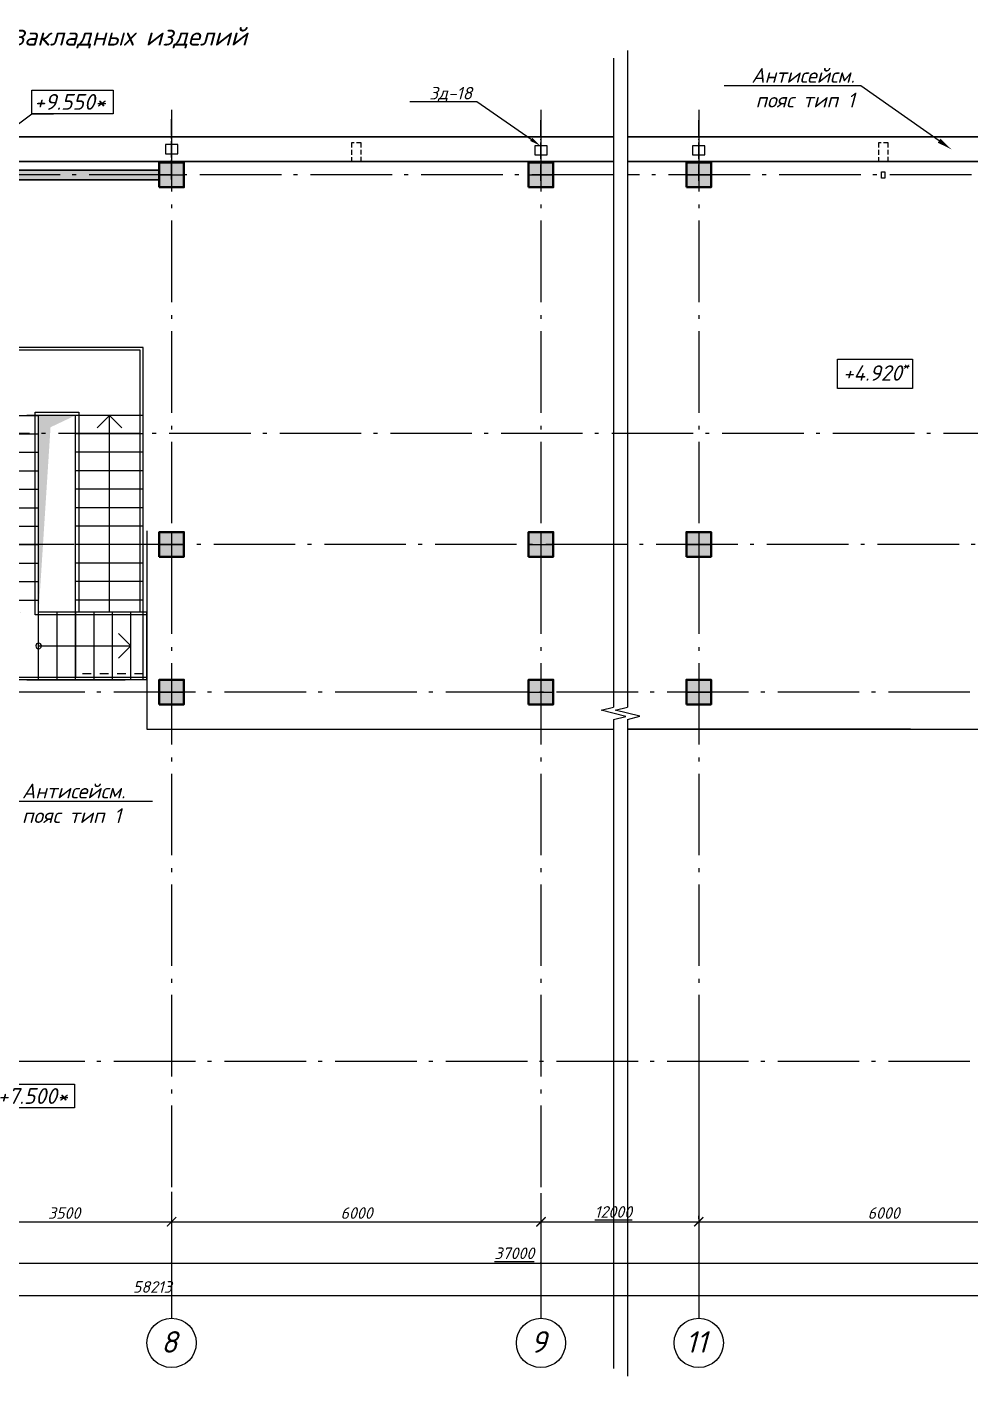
# Model space of a CAD drawing. Header units: millimetres. Extents: x -238377 to 196118, y -123284 to 30177.
# Drawn here: x -81721 to -66403, y -84319 to -62407 of the extents above; entities that cross this region are included whole.
import ezdxf
from ezdxf import colors
from ezdxf.entities.mleader import LeaderData, LeaderLine
from ezdxf.enums import TextEntityAlignment as Align
from ezdxf.math import Vec2, Vec3

# ---------------------------------------------------------------- set-up
doc = ezdxf.new("R2010")
doc.units = ezdxf.units.MM
doc.header["$MEASUREMENT"] = 0
for name, pattern in [('Double Dashed', [1797.222233, 1325, -211.666656, 63.333344, -197.222233]), ('Штриховая', [5644.444466, 2822.222233, -2822.222233]), ('штриховаяX2', [38.1, 25.4, -12.7])]:
    doc.linetypes.add(name, pattern=pattern)
doc.layers.get('0').update_dxf_attribs({"lineweight": 5})
for name, color, linetype, lineweight in [('#Бетон', 10, 'Continuous', 15), ('#Выноски', 150, 'Continuous', 15), ('#Оси', 7, 'Continuous', 5), ('#размеры', 7, 'Continuous', 5), ('0_Ном._пера__99', 7, 'Continuous', 40), ('колонны_Ном._пера__94', 252, 'Continuous', 13), ('колонны_Ном._пера__99', 7, 'Continuous', 40), ('лестницы_Ном._пера__96', 7, 'Continuous', 13), ('оси_Ном._пера__96', 7, 'Continuous', 5), ('оси_Ном._пера__97', 7, 'Continuous', 20), ('текст_Ном._пера__1', 7, 'Continuous', 0), ('текст_Ном._пера__98', 7, 'Continuous', 35), ('чертеж_Ном._пера__96', 7, 'Continuous', 13), ('чертеж_Ном._пера__97', 7, 'Continuous', 20)]:
    doc.layers.add(name, color=color, linetype=linetype, lineweight=lineweight)
doc.layers.add('#Каркас', color=7, linetype='Continuous', lineweight=5, true_color=0x757575)
for name, color, linetype in [('#стены внутр', 152, 'Continuous'), ('#стены наруж', 7, 'Continuous'), ('колонны', 7, 'Continuous'), ('оси', 7, 'Continuous'), ('размеры внутр', 7, 'Continuous'), ('текст', 7, 'Continuous')]:
    doc.layers.add(name, color=color, linetype=linetype)
doc.styles.add('STEP PR', font='isocpeui.ttf')
doc.styles.add('СГЕНЕРИР_СТИЛЬ_3', font='gost_2_304-81_type.ttf')
doc.dimstyles.new('SPDS', dxfattribs={"dimscale": 10, "dimtxt": 2.5, "dimasz": 2, "dimexe": 1.25, "dimexo": 0.625, "dimtad": 1, "dimdec": 0, "dimrnd": 0.001, "dimtxsty": 'STEP PR', "dimblk": 'ARCHTICK', "dimcen": 2.5, "dimdle": 2, "dimclrd": 256, "dimclre": 256, "dimclrt": 7, "dimadec": 0, "dimazin": 2, "dimtfac": 0.75, "dimtdec": 0, "dimtmove": 1, "dimatfit": 3, "dimfxl": 1, "dimtolj": 1, "dimarcsym": 1})

# ---------------------------------------------------------------- blocks, each defined once
blk = doc.blocks.new('Колонна_15_1', base_point=(22379, 71856))
at = {"layer": 'колонны_Ном._пера__94', "linetype": 'Continuous', "true_color": 0x7d7d7d}
blk.add_hatch(color=8, dxfattribs=at).paths.add_polyline_path([(22179, 71647), (22579, 71647), (22579, 72047), (22179, 72047)])
blk.add_hatch(color=8, dxfattribs=at).paths.add_polyline_path([(22179, 71647), (22579, 71647), (22579, 72047), (22179, 72047)])
at = {"layer": 'колонны_Ном._пера__99', "linetype": 'Continuous', "flags": 128}
blk.add_lwpolyline([(22179, 71647), (22579, 71647), (22579, 72047), (22179, 72047)], close=True, dxfattribs=at)
at = {"layer": 'колонны_Ном._пера__99', "color": 8, "linetype": 'Continuous', "true_color": 0x737373, "flags": 128}
blk.add_lwpolyline([(22179, 71647), (22579, 71647), (22579, 72047), (22179, 72047)], close=True, dxfattribs=at)
at = {"layer": 'оси_Ном._пера__96', "color": 253, "lineweight": 5, "true_color": 0x9c9c9c}
for points in [[(22379, 72047), (22379, 71647)], [(22379, 72047), (22379, 71647)], [(22179, 71847), (22579, 71847)], [(22179, 71847), (22579, 71847)]]:
    blk.add_lwpolyline(points, dxfattribs=at)
blk = doc.blocks.new('л 4050h')
at = {"color": 8, "lineweight": 0, "true_color": 0x737373}
for centre, radius in [((2149, 4800), 28.2), ((1599, 1055), 45.6)]:
    blk.add_circle(centre, radius, dxfattribs=at)
at = {"layer": 'лестницы_Ном._пера__96', "color": 8, "lineweight": 0, "true_color": 0x737373}
for p, q in [((-101, 5900), (2699, 5900)), ((-101, 505), (-101, 5900)), ((2699, 5900), (2699, 1800)), ((-101, 4800), (999, 4800)), ((449, 4800), (249, 4600)), ((449, 1605), (449, 4800)), ((449, 4800), (649, 4600)), ((999, 1605), (999, 4800)), ((2699, 4800), (1599, 4800)), ((2149, 4800), (2149, 1800)), ((-101, 4500), (999, 4500)), ((2699, 4500), (1599, 4500)), ((-101, 4200), (999, 4200)), ((2699, 4200), (1599, 4200)), ((-101, 3900), (999, 3900)), ((2699, 3900), (1599, 3900)), ((-101, 3600), (999, 3600)), ((2699, 3600), (1599, 3600)), ((-101, 3300), (999, 3300)), ((2699, 3300), (1599, 3300)), ((-101, 3000), (999, 3000)), ((2699, 3000), (1599, 3000)), ((2699, 3000), (1599, 3000)), ((-101, 2700), (999, 2700)), ((2699, 2700), (1599, 2700)), ((-101, 2400), (999, 2400)), ((2698, 2400), (1599, 2400)), ((-101, 2100), (999, 2100)), ((2698, 2100), (1599, 2100)), ((2149, 1800), (1949, 2000)), ((2149, 1800), (2349, 2000)), ((-101, 1800), (999, 1800)), ((-161, 505), (-161, 1605)), ((99, 505), (99, 1605)), ((399, 505), (399, 1605)), ((699, 505), (699, 1605)), ((999, 505), (999, 1605)), ((1299, 505), (1299, 1605)), ((1599, 505), (1599, 1605)), ((1599, 505), (1599, 1604)), ((99, 1055), (299, 1255)), ((1599, 1055), (99, 1055)), ((99, 1055), (299, 855))]:
    blk.add_line(p, q, dxfattribs=at)
at = {"layer": 'лестницы_Ном._пера__96', "color": 8, "true_color": 0x737373}
for p, q in [((999, 4800), (1789, 4800)), ((99, 505), (99, 1605))]:
    blk.add_line(p, q, dxfattribs=at)
at = {"layer": 'лестницы_Ном._пера__96', "color": 8, "linetype": 'Continuous', "lineweight": 15, "true_color": 0x737373}
blk.add_line((3289, 1800), (1599, 1800), dxfattribs=at)
at = {"layer": 'лестницы_Ном._пера__96', "color": 8, "linetype": 'Штриховая', "lineweight": 0, "ltscale": 0.05, "true_color": 0x737373}
blk.add_line((-101, 600), (999, 600), dxfattribs=at)
at = {"layer": 'лестницы_Ном._пера__96', "color": 8, "linetype": 'Continuous', "true_color": 0x737373}
blk.add_line((1789, 505), (191, 505), dxfattribs=at)
at = {"layer": 'лестницы_Ном._пера__96', "color": 8, "lineweight": 0, "true_color": 0x737373}
for points in [[(-48, 1605), (-48, 5857), (2649, 5857), (2649, 1800), (2649, 1750), (3289, 1750)], [(999, 1605), (999, 545)]]:
    blk.add_lwpolyline(points, dxfattribs=at)
at = {"layer": 'лестницы_Ном._пера__96', "color": 8, "linetype": 'Continuous', "lineweight": 15, "true_color": 0x737373}
for points in [[(-161, 1605), (1599, 1605), (1599, 4800)], [(-161, 505), (1790, 505), (1790, 505), (3289, 505)]]:
    blk.add_lwpolyline(points, dxfattribs=at)
at = {"layer": 'лестницы_Ном._пера__96', "color": 8, "linetype": 'Continuous', "lineweight": 0, "true_color": 0x737373}
blk.add_lwpolyline([(3289, 505), (3289, 1800)], dxfattribs=at)
at = {"layer": 'лестницы_Ном._пера__96', "color": 8, "linetype": 'Continuous', "true_color": 0x737373}
blk.add_arc((1599, 2400), 0.5, 180, 270, dxfattribs=at)
at = {"layer": 'лестницы_Ном._пера__96', "color": 8, "lineweight": 0, "true_color": 0x737373}
blk.add_arc((2698, 2400), 0.5, 270, 0, dxfattribs=at)
at = {"layer": 'лестницы_Ном._пера__96', "color": 8, "linetype": 'Continuous', "true_color": 0x737373}
for centre, major_axis, start_param, end_param in [((1599, 1604), (0.354, 0.354), 5.497787, 7.068583), ((1899, 1604), (0.354, 0.354), 5.497787, 7.068583), ((1789, 505), (-0.354, 0.354), 2.356194, 3.926991)]:
    blk.add_ellipse(centre, major_axis=major_axis, ratio=1, start_param=start_param, end_param=end_param, dxfattribs=at)
at = {"layer": 'чертеж_Ном._пера__97', "color": 8, "lineweight": 0, "true_color": 0x737373, "flags": 128}
for points in [[(-161, 1561), (1654, 1561), (1654, 4850), (946, 4850), (946, 1605)], [(-161, 545), (3289, 545), (3289, 505)]]:
    blk.add_lwpolyline(points, dxfattribs=at)
blk = doc.blocks.new('Стандартный маркер сетки_16')
at = {"layer": 'оси_Ном._пера__96', "linetype": 'Double Dashed'}
blk.add_line((900, 0), (41068, 0), dxfattribs=at)
at = {"layer": 'оси_Ном._пера__96', "style": 'СГЕНЕРИР_СТИЛЬ_3'}
blk.add_attdef('AC_MarkerText_1', text='', height=350, rotation=180, dxfattribs=at).set_placement((-261, 270), align=Align.BOTTOM_LEFT)
blk = doc.blocks.new('_ArchTick')
at = {"color": 0, "linetype": 'ByBlock', "const_width": 0.15}
blk.add_lwpolyline([(-0.5, -0.5), (0.5, 0.5)], dxfattribs=at)
blk = doc.blocks.new('*D280')
at = {"layer": '#размеры', "lineweight": -2, "transparency": 16777216}
for p, q in [((-113522, -82633), (-113522, -83106)), ((-55309, -82814), (-55309, -83106)), ((-113672, -83013), (-55159, -83013))]:
    blk.add_line(p, q, dxfattribs=at)
at = {"layer": 'Defpoints', "color": 0, "transparency": 16777216}
for p in [(-113522, -82586), (-55309, -82767), (-55309, -83013)]:
    blk.add_point(p, dxfattribs=at)
at = {"layer": '#размеры', "lineweight": -2, "transparency": 16777216, "xscale": 150, "yscale": 150, "zscale": 150, "rotation": 180}
blk.add_blockref('_ArchTick', (-113522, -83013), dxfattribs=at)
at = {"layer": '#размеры', "lineweight": -2, "transparency": 16777216, "xscale": 150, "yscale": 150, "zscale": 150}
blk.add_blockref('_ArchTick', (-55309, -83013), dxfattribs=at)
at = {"layer": '#размеры', "color": 7, "transparency": 16777216, "insert": (-79684, -82872), "char_height": 187.5, "attachment_point": 5, "style": 'STEP PR'}
blk.add_mtext('\\A1;58213', dxfattribs=at)
blk = doc.blocks.new('*D289')
at = {"layer": '#размеры', "lineweight": -2, "transparency": 16777216}
for p, q in [((-82872, -81627), (-82872, -81906)), ((-79372, -81607), (-79372, -81906)), ((-83022, -81813), (-79222, -81813))]:
    blk.add_line(p, q, dxfattribs=at)
at = {"layer": 'Defpoints', "color": 0, "transparency": 16777216}
for p in [(-82872, -81580), (-79372, -81560), (-79372, -81813)]:
    blk.add_point(p, dxfattribs=at)
at = {"layer": '#размеры', "lineweight": -2, "transparency": 16777216, "xscale": 150, "yscale": 150, "zscale": 150, "rotation": 180}
blk.add_blockref('_ArchTick', (-82872, -81813), dxfattribs=at)
at = {"layer": '#размеры', "lineweight": -2, "transparency": 16777216, "xscale": 150, "yscale": 150, "zscale": 150}
blk.add_blockref('_ArchTick', (-79372, -81813), dxfattribs=at)
at = {"layer": '#размеры', "color": 7, "transparency": 16777216, "insert": (-81117, -81672), "char_height": 187.5, "attachment_point": 5, "style": 'STEP PR'}
blk.add_mtext('\\A1;3500', dxfattribs=at)
blk = doc.blocks.new('*D290')
at = {"layer": '#размеры', "lineweight": -2, "transparency": 16777216}
for p, q in [((-79372, -81325), (-79372, -81906)), ((-73372, -81400), (-73372, -81906)), ((-79522, -81813), (-73222, -81813))]:
    blk.add_line(p, q, dxfattribs=at)
at = {"layer": 'Defpoints', "color": 0, "transparency": 16777216}
for p in [(-79372, -81278), (-73372, -81353), (-73372, -81813)]:
    blk.add_point(p, dxfattribs=at)
at = {"layer": '#размеры', "lineweight": -2, "transparency": 16777216, "xscale": 150, "yscale": 150, "zscale": 150, "rotation": 180}
blk.add_blockref('_ArchTick', (-79372, -81813), dxfattribs=at)
at = {"layer": '#размеры', "lineweight": -2, "transparency": 16777216, "xscale": 150, "yscale": 150, "zscale": 150}
blk.add_blockref('_ArchTick', (-73372, -81813), dxfattribs=at)
at = {"layer": '#размеры', "color": 7, "transparency": 16777216, "insert": (-76367, -81672), "char_height": 187.5, "attachment_point": 5, "style": 'STEP PR'}
blk.add_mtext('\\A1;6000', dxfattribs=at)
blk = doc.blocks.new('*D291')
at = {"layer": '#размеры', "lineweight": -2, "transparency": 16777216}
for p, q in [((-70809, -79257), (-70809, -81906)), ((-73372, -81350), (-73372, -81906)), ((-73522, -81813), (-70659, -81813))]:
    blk.add_line(p, q, dxfattribs=at)
at = {"layer": 'Defpoints', "color": 0, "transparency": 16777216}
for p in [(-70809, -79210), (-73372, -81303), (-70809, -81813)]:
    blk.add_point(p, dxfattribs=at)
at = {"layer": '#размеры', "lineweight": -2, "transparency": 16777216, "xscale": 150, "yscale": 150, "zscale": 150, "rotation": 180}
blk.add_blockref('_ArchTick', (-73372, -81813), dxfattribs=at)
at = {"layer": '#размеры', "lineweight": -2, "transparency": 16777216, "xscale": 150, "yscale": 150, "zscale": 150}
blk.add_blockref('_ArchTick', (-70809, -81813), dxfattribs=at)
at = {"layer": '#размеры', "color": 7, "transparency": 16777216, "insert": (-72196, -81653), "char_height": 187.5, "attachment_point": 5, "style": 'STEP PR'}
blk.add_mtext('\\A1;\\L12000', dxfattribs=at)
blk = doc.blocks.new('*D292')
at = {"layer": '#размеры', "lineweight": -2, "transparency": 16777216}
for p, q in [((-70809, -81766), (-70809, -81719)), ((-64809, -82052), (-64809, -81719)), ((-70959, -81813), (-64659, -81813))]:
    blk.add_line(p, q, dxfattribs=at)
at = {"layer": 'Defpoints', "color": 0, "transparency": 16777216}
for p in [(-70809, -81813), (-64809, -81813), (-64809, -82099)]:
    blk.add_point(p, dxfattribs=at)
at = {"layer": '#размеры', "lineweight": -2, "transparency": 16777216, "xscale": 150, "yscale": 150, "zscale": 150, "rotation": 180}
blk.add_blockref('_ArchTick', (-70809, -81813), dxfattribs=at)
at = {"layer": '#размеры', "lineweight": -2, "transparency": 16777216, "xscale": 150, "yscale": 150, "zscale": 150}
blk.add_blockref('_ArchTick', (-64809, -81813), dxfattribs=at)
at = {"layer": '#размеры', "color": 7, "transparency": 16777216, "insert": (-67805, -81672), "char_height": 187.5, "attachment_point": 5, "style": 'STEP PR'}
blk.add_mtext('\\A1;6000', dxfattribs=at)
blk = doc.blocks.new('A$C6E950B50')
at = {"layer": 'колонны_Ном._пера__94', "linetype": 'Continuous', "true_color": 0x737373}
blk.add_hatch(color=8, dxfattribs=at).paths.add_polyline_path([(-669, 56), (-669, 216), (-3769, 216), (-3769, 56)])
blk.add_hatch(color=8, dxfattribs=at).paths.add_polyline_path([(-669, 56), (-669, 216), (-3769, 216), (-3769, 56)])
at = {"layer": '#стены внутр', "lineweight": 30}
blk.add_lwpolyline([(-3769, 56), (-3769, 216), (-669, 216), (-669, 56), (-3769, 56)], dxfattribs=at)
at = {"layer": '#стены внутр', "color": 8, "lineweight": 30, "true_color": 0x737373}
blk.add_lwpolyline([(-3769, 56), (-3769, 216), (-669, 216), (-669, 56), (-3769, 56)], dxfattribs=at)
blk = doc.blocks.new('*D300')
at = {"layer": '#размеры', "lineweight": -2, "transparency": 16777216}
for p, q in [((-82872, -82145), (-82872, -82578)), ((-55309, -82294), (-55309, -82578)), ((-83022, -82484), (-55159, -82484))]:
    blk.add_line(p, q, dxfattribs=at)
at = {"layer": 'Defpoints', "color": 0, "transparency": 16777216}
for p in [(-82872, -82098), (-55309, -82248), (-55309, -82484)]:
    blk.add_point(p, dxfattribs=at)
at = {"layer": '#размеры', "lineweight": -2, "transparency": 16777216, "xscale": 150, "yscale": 150, "zscale": 150, "rotation": 180}
blk.add_blockref('_ArchTick', (-82872, -82484), dxfattribs=at)
at = {"layer": '#размеры', "lineweight": -2, "transparency": 16777216, "xscale": 150, "yscale": 150, "zscale": 150}
blk.add_blockref('_ArchTick', (-55309, -82484), dxfattribs=at)
at = {"layer": '#размеры', "color": 7, "transparency": 16777216, "insert": (-73805, -82325), "char_height": 187.5, "attachment_point": 5, "style": 'STEP PR'}
blk.add_mtext('\\A1;\\L37000', dxfattribs=at)
blk = doc.blocks.new('_DotSmall')
at = {"color": 0, "linetype": 'ByBlock', "const_width": 0.5}
blk.add_lwpolyline([(-0.0625, 0, 1), (0.0625, 0, 1)], format="xyb", close=True, dxfattribs=at)
blk = doc.blocks.new('*U427')
at = {"color": 0, "linetype": 'ByBlock', "lineweight": -2}
for p, q in [((65.9, 0), (66.21, 1.25)), ((66.21, 1.25), (66.84, -1.25)), ((65.9, 0), (0, 0)), ((66.84, -1.25), (67.15, 0)), ((133.05, 0), (67.15, 0))]:
    blk.add_line(p, q, dxfattribs=at)
blk = doc.blocks.new('*U426')
at = {"color": 0, "linetype": 'ByBlock', "lineweight": -2}
for p, q in [((66.66, 0), (66.97, 1.25)), ((66.97, 1.25), (67.59, -1.25)), ((66.66, 0), (0, 0)), ((67.59, -1.25), (67.91, 0)), ((134.56, 0), (67.91, 0))]:
    blk.add_line(p, q, dxfattribs=at)

msp = doc.modelspace()

# ---------------------------------------------------------------- hatches: boundary and pattern name
at = {"layer": 'размеры внутр', "true_color": 0xd3d2db}
h = msp.add_hatch(color=254, dxfattribs=at)
h.dxf.hatch_style = 1
h.paths.add_polyline_path([(-80931.9, -68715.4), (-81531.9, -68715.4), (-81532.2, -71920), (-81532.2, -71920.5), (-81338.4, -68907.9)])

# ---------------------------------------------------------------- linework, layer by layer
at = {"layer": '#Бетон'}
for points in [[(-79471.9, -64465.4), (-79271.9, -64465.4), (-79271.9, -64315.4), (-79471.9, -64315.4)], [(-73471.9, -64485.4), (-73271.9, -64485.4), (-73271.9, -64335.4), (-73471.9, -64335.4)], [(-70908.7, -64485.4), (-70708.7, -64485.4), (-70708.7, -64335.4), (-70908.7, -64335.4)]]:
    msp.add_lwpolyline(points, close=True, dxfattribs=at)
at = {"layer": '#Бетон', "linetype": 'штриховаяX2', "lineweight": 9, "ltscale": 3}
for points in [[(-76292.2, -64590.4), (-76292.2, -64290.4), (-76452.2, -64290.4), (-76452.2, -64590.4)], [(-67729.6, -64590.4), (-67729.6, -64290.4), (-67889.6, -64290.4), (-67889.6, -64590.4)]]:
    msp.add_lwpolyline(points, close=True, dxfattribs=at)
at = {"layer": '#Каркас', "color": 83, "linetype": 'Continuous', "true_color": 0x7dc93b}
msp.add_lwpolyline([(-67837.9, -64760.4), (-67785.3, -64760.4), (-67785.3, -64860.4), (-67837.9, -64860.4)], close=True, dxfattribs=at)
at = {"layer": '#стены наруж', "lineweight": 30}
for points in [[(-72195.8, -64190.4), (-83171.9, -64190.4), (-83171.9, -64590.4), (-79571.7, -64590.4)], [(-54689, -64190.4), (-71968.1, -64190.4)], [(-79571.7, -64590.4), (-72195.8, -64590.4)], [(-71968.1, -64590.4), (-55089, -64590.4)]]:
    msp.add_lwpolyline(points, dxfattribs=at)
at = {"layer": 'оси_Ном._пера__96', "linetype": 'Double Dashed'}
for p, q in [((-79371.9, -63752.2), (-79371.9, -82481.6)), ((-73371.9, -63752.2), (-73371.9, -82481.6)), ((-70809.3, -63752.2), (-70809.3, -82481.6)), ((-72195.8, -64810.4), (-116141.3, -64810.4)), ((-52001.3, -64810.4), (-71968.1, -64810.4)), ((-52201, -70810.4), (-114353.2, -70810.4)), ((-52026.2, -73210.4), (-116141.3, -73210.4)), ((-79371.9, -82481.6), (-79371.9, -83381.6)), ((-73371.9, -82481.6), (-73371.9, -83381.6)), ((-70809.3, -82481.6), (-70809.3, -83381.6))]:
    msp.add_line(p, q, dxfattribs=at)
at = {"layer": 'оси_Ном._пера__96', "linetype": 'Double Dashed', "lineweight": 5}
msp.add_line((-52026.2, -79210.4), (-116141.3, -79210.4), dxfattribs=at)
at = {"layer": 'оси_Ном._пера__96', "linetype": 'Double Dashed', "ltscale": 0.2}
for points in [[(-79371.9, -64886.1), (-79371.9, -63866.6)], [(-73371.9, -64906.1), (-73371.9, -63886.6)], [(-70808.7, -64906.1), (-70808.7, -63886.6)]]:
    msp.add_lwpolyline(points, dxfattribs=at)
at = {"layer": 'оси_Ном._пера__96', "linetype": 'Double Dashed'}
for p in [(-79371.9, -82481.6), (-79371.9, -82481.6), (-73371.9, -82481.6), (-73371.9, -82481.6), (-70809.3, -82481.6), (-70809.3, -82481.6)]:
    msp.add_point(p, dxfattribs=at)
at = {"layer": 'оси_Ном._пера__97', "linetype": 'Continuous'}
for centre, major_axis, start_param, end_param in [((-79371.9, -83781.6), (282.8, 282.8), 3.9269908, 10.2101761), ((-73371.9, -83781.6), (282.8, 282.8), 3.9269908, 10.2101761), ((-70809.3, -83781.6), (-282.8, 282.8), 2.3561945, 8.6393798)]:
    msp.add_ellipse(centre, major_axis=major_axis, ratio=1, start_param=start_param, end_param=end_param, dxfattribs=at)
at = {"layer": 'текст'}
for points in [[(-81640.7, -63431.5), (-80318.8, -63431.5), (-80318.8, -63815.5), (-81640.7, -63815.5), (-81640.7, -63431.5)], [(-82236.8, -79578.8), (-80947, -79578.8), (-80947, -79962.8), (-82236.8, -79962.8), (-82236.8, -79578.8)]]:
    msp.add_lwpolyline(points, dxfattribs=at)
at = {"layer": 'текст_Ном._пера__98', "linetype": 'Continuous', "lineweight": 5, "flags": 128}
msp.add_lwpolyline([(-68555.4, -67800.9), (-67337.6, -67800.9), (-67337.6, -68276.9), (-68555.4, -68276.9)], close=True, dxfattribs=at)
at = {"layer": 'чертеж_Ном._пера__96'}
for points in [[(-79772.2, -70590.4), (-79772.2, -73810.4)], [(-79772.2, -73810.4), (-73371.9, -73810.4)], [(-79712.2, -73810.3), (-79712.2, -73810.4)], [(-73371.9, -73810.4), (-72195.8, -73810.4)], [(-67371.9, -73810.4), (-71968.1, -73810.4)], [(-71968.1, -73810.4), (-61929.6, -73810.4)]]:
    msp.add_lwpolyline(points, dxfattribs=at)

# ---------------------------------------------------------------- block references
at = {"layer": '#стены наруж'}
msp.add_blockref('A$C6E950B50', (-78903.1, -64946.3), dxfattribs=at)
at = {"xscale": -160, "yscale": 160, "zscale": 160, "rotation": 270}
for name, p in [('*U426', (-71968.1, -84318.9)), ('*U427', (-72195.8, -84198.8))]:
    msp.add_blockref(name, p, dxfattribs=at)
at = {"layer": 'колонны'}
for p in [(-79372.2, -64801.5), (-73372.2, -64801.5), (-70809, -64801.5), (-79372.2, -70801.5), (-73372.2, -70801.5), (-70809.6, -70801.5), (-79372.2, -73201.5), (-73372.2, -73201.5), (-70809.6, -73201.5)]:
    msp.add_blockref('Колонна_15_1', p, dxfattribs=at)
at = {"layer": 'лестницы_Ном._пера__96', "linetype": 'Continuous', "lineweight": 0, "xscale": -1, "zscale": 1000}
msp.add_blockref('л 4050h', (-79933, -73515.4), dxfattribs=at)
at = {"layer": 'оси', "color": 251, "linetype": 'Continuous', "lineweight": 13, "zscale": 1000, "rotation": 180}
msp.add_blockref('Стандартный маркер сетки_16', (-52026.2, -69010.4), dxfattribs=at)

# ---------------------------------------------------------------- texts
at = {"layer": '#Оси', "linetype": 'Continuous', "ltscale": 100, "style": 'STEP PR'}
for s, p in [('8', (-79409.6, -83765.4)), ('9', (-73409.6, -83765.4)), ('11', (-70846.9, -83765.4))]:
    msp.add_text(s, height=350, dxfattribs=at).set_placement(p, align=Align.MIDDLE_CENTER)
at = {"layer": '0_Ном._пера__99', "linetype": 'Continuous', "insert": (-93102, -62599.5), "char_height": 300, "width": 17515.954, "attachment_point": 4, "style": 'STEP PR'}
msp.add_mtext('Схема расположения верхнего антисейсмического пояса и закладных изделий ', dxfattribs=at)
at = {"layer": 'текст', "style": 'STEP PR'}
for s, p in [('+9.550*', (-81026.2, -63623.5)), ('+7.500*', (-81630.6, -79770.8))]:
    msp.add_text(s, height=256, dxfattribs=at).set_placement(p, align=Align.MIDDLE_CENTER)
at = {"layer": 'текст_Ном._пера__1', "linetype": 'Continuous', "insert": (-68467.6, -68152.2), "char_height": 250, "width": 1475.673, "attachment_point": 7, "style": 'STEP PR'}
msp.add_mtext('\\A1;+4.920{\\H0.7x;\\S*^ ;}', dxfattribs=at)

# ---------------------------------------------------------------- dimensions: what is measured, and where the dimension line sits
at = {"layer": '#размеры'}
for base, p1, p2, text, picture, middle in [((-70809.3, -81812.7), (-73371.9, -81302.6), (-70809.3, -79210.4), '%%U12000', '*D291', (-72195.8, -81812.7)), ((-55309.3, -82484), (-82871.9, -82098.5), (-55309.3, -82247.6), '%%U37000', '*D300', (-73804.5, -82484))]:
    dim = msp.add_linear_dim(base=base, p1=p1, p2=p2, text=text, dimstyle='SPDS', override={"dimscale": 75, "dimtxsty": 'STEP PR'}, dxfattribs=at)
    dim.commit()
    dim.dimension.update_dxf_attribs({"geometry": picture, "text_midpoint": middle, "dimtype": 160})
for base, p1, p2, picture, middle in [((-73371.9, -81812.7), (-79371.9, -81278.2), (-73371.9, -81352.6), '*D290', (-76367.2, -81812.7)), ((-79371.9, -81812.7), (-82871.9, -81579.8), (-79371.9, -81559.9), '*D289', (-81117.2, -81812.7)), ((-64809.3, -81812.7), (-70809.3, -81812.7), (-64809.3, -82099.2), '*D292', (-67804.5, -81812.7)), ((-55309.3, -83012.7), (-113521.9, -82585.8), (-55309.3, -82766.9), '*D280', (-79684, -83012.7))]:
    dim = msp.add_linear_dim(base=base, p1=p1, p2=p2, dimstyle='SPDS', override={"dimscale": 75, "dimtxsty": 'STEP PR'}, dxfattribs=at)
    dim.commit()
    dim.dimension.update_dxf_attribs({"geometry": picture, "text_midpoint": middle, "dimtype": 160})

# ---------------------------------------------------------------- leaders
at = {"layer": '#Выноски'}
ml = msp.add_multileader_mtext('Standard', dxfattribs=at)
ml.set_content('Антисейсм.\\Pпояс{\\A1; тип 1     } ', color=256, style='STEP PR')
ml.set_leader_properties(color=256, linetype='ByLayer', lineweight=-1)
ml.build(insert=Vec2(0, 0))
ml.multileader.update_dxf_attribs({"text_left_attachment_type": 6, "text_right_attachment_type": 6, "dogleg_length": 0, "arrow_head_size": 240})
ctx = ml.context
ctx.base_point, ctx.char_height, ctx.arrow_head_size, ctx.landing_gap_size, ctx.plane_origin = Vec3(-70064.2, -63361.6), 240, 240, 100, Vec3(-53843.8, -75633.8)
ctx.left_attachment, ctx.right_attachment, ctx.text_align_type = 6, 6, 2
notes = []
notes.append((ctx, [(1, (1, 1, 0), (-68174.9, -63361.6), (-1, 0), 0, [(0, [(-66707.5, -64392.3)], 0, [])])]))
ctx.mtext.insert, ctx.mtext.rotation, ctx.mtext.defined_height, ctx.mtext.alignment, ctx.mtext.flow_direction = Vec3(-68274.9, -63073.6), 6.2831853, 130.9, 3, 5
ml = msp.add_multileader_mtext('Standard', dxfattribs=at)
ml.set_content('\\A1; ', color=256, style='STEP PR')
ml.set_leader_properties(color=256, linetype='ByLayer', lineweight=-1)
ml.set_arrow_properties(name='DOTSMALL')
ml.build(insert=Vec2(0, 0))
ml.multileader.update_dxf_attribs({"text_left_attachment_type": 6, "text_right_attachment_type": 6, "dogleg_length": 0, "arrow_head_size": 480, "scale": 0.8})
ctx = ml.context
ctx.base_point, ctx.scale, ctx.char_height, ctx.arrow_head_size, ctx.landing_gap_size, ctx.plane_origin = Vec3(-81640.7, -63815.5), 0.8, 480, 480, 200, Vec3(-23878.9, -111909.5)
ctx.left_attachment, ctx.right_attachment, ctx.text_align_type = 6, 6, 1
notes.append((ctx, [(0, (1, 1, 0), (-81640.7, -63815.5), (1, 0), 0, [(1, [(-82436.4, -64405.1)], 0, [])])]))
ctx.mtext.insert, ctx.mtext.rotation, ctx.mtext.width, ctx.mtext.defined_height, ctx.mtext.alignment, ctx.mtext.flow_direction = Vec3(-81291.6, -63335.5), 6.2831853, 1386.881, 464.8, 2, 5
ml = msp.add_multileader_mtext('Standard', dxfattribs=at)
ml.set_content('\\A1;Зд-18\\~\\P\\~\\~', color=256, style='STEP PR')
ml.set_leader_properties(color=256, linetype='ByLayer', lineweight=-1)
ml.build(insert=Vec2(0, 0))
ml.multileader.update_dxf_attribs({"text_left_attachment_type": 6, "text_right_attachment_type": 6, "dogleg_length": 0, "arrow_head_size": 180, "scale": 0.75})
ctx = ml.context
ctx.base_point, ctx.scale, ctx.char_height, ctx.arrow_head_size, ctx.landing_gap_size, ctx.plane_origin = Vec3(-75264.9, -63623.8), 0.75, 202.5, 180, 75, Vec3(-53061.8, -55842.7)
ctx.left_attachment, ctx.right_attachment, ctx.text_align_type = 6, 6, 2
notes.append((ctx, [(1, (1, 1, 0), (-74415.6, -63623.8), (-1, 0), 0, [(1, [(-73381.9, -64335.4)], 0, [])])]))
ctx.mtext.insert, ctx.mtext.defined_height, ctx.mtext.alignment, ctx.mtext.flow_direction = Vec3(-74490.6, -63380.8), 301.3, 3, 5
ml = msp.add_multileader_mtext('Standard', dxfattribs=at)
ml.set_content('Антисейсм.\\Pпояс{\\A1; тип 1     } ', color=256, style='STEP PR')
ml.set_leader_properties(color=256, linetype='ByLayer', lineweight=-1)
ml.build(insert=Vec2(0, 0))
ml.multileader.update_dxf_attribs({"text_left_attachment_type": 6, "text_right_attachment_type": 6, "dogleg_length": 0, "arrow_head_size": 240})
ctx = ml.context
ctx.base_point, ctx.char_height, ctx.arrow_head_size, ctx.landing_gap_size, ctx.plane_origin = Vec3(-81902.6, -74984.2), 240, 240, 100, Vec3(-75002.5, -87772.8)
ctx.left_attachment, ctx.right_attachment = 6, 6
notes.append((ctx, [(0, (1, 1, 0), (-81902.6, -74984.2), (1, 0), 0, [(0, [(-83531.4, -74630.9)], 0, [])])]))
ctx.mtext.insert, ctx.mtext.rotation, ctx.mtext.defined_height, ctx.mtext.flow_direction = Vec3(-81802.6, -74696.2), 6.2831853, 130.9, 5
for ctx, leaders in notes:
    for number, flags, end, landing, length, lines in leaders:
        leader = LeaderData()
        leader.index, (leader.has_last_leader_line, leader.has_dogleg_vector, leader.attachment_direction) = number, flags
        leader.last_leader_point, leader.dogleg_vector, leader.dogleg_length = Vec3(end), Vec3(landing), length
        for number, points, colour, breaks in lines:
            line = LeaderLine()
            line.index, line.vertices, line.color, line.breaks = number, Vec3.list(points), colors.encode_raw_color(colour), breaks
            leader.lines.append(line)
        ctx.leaders.append(leader)

doc.saveas('drawing.dxf')
